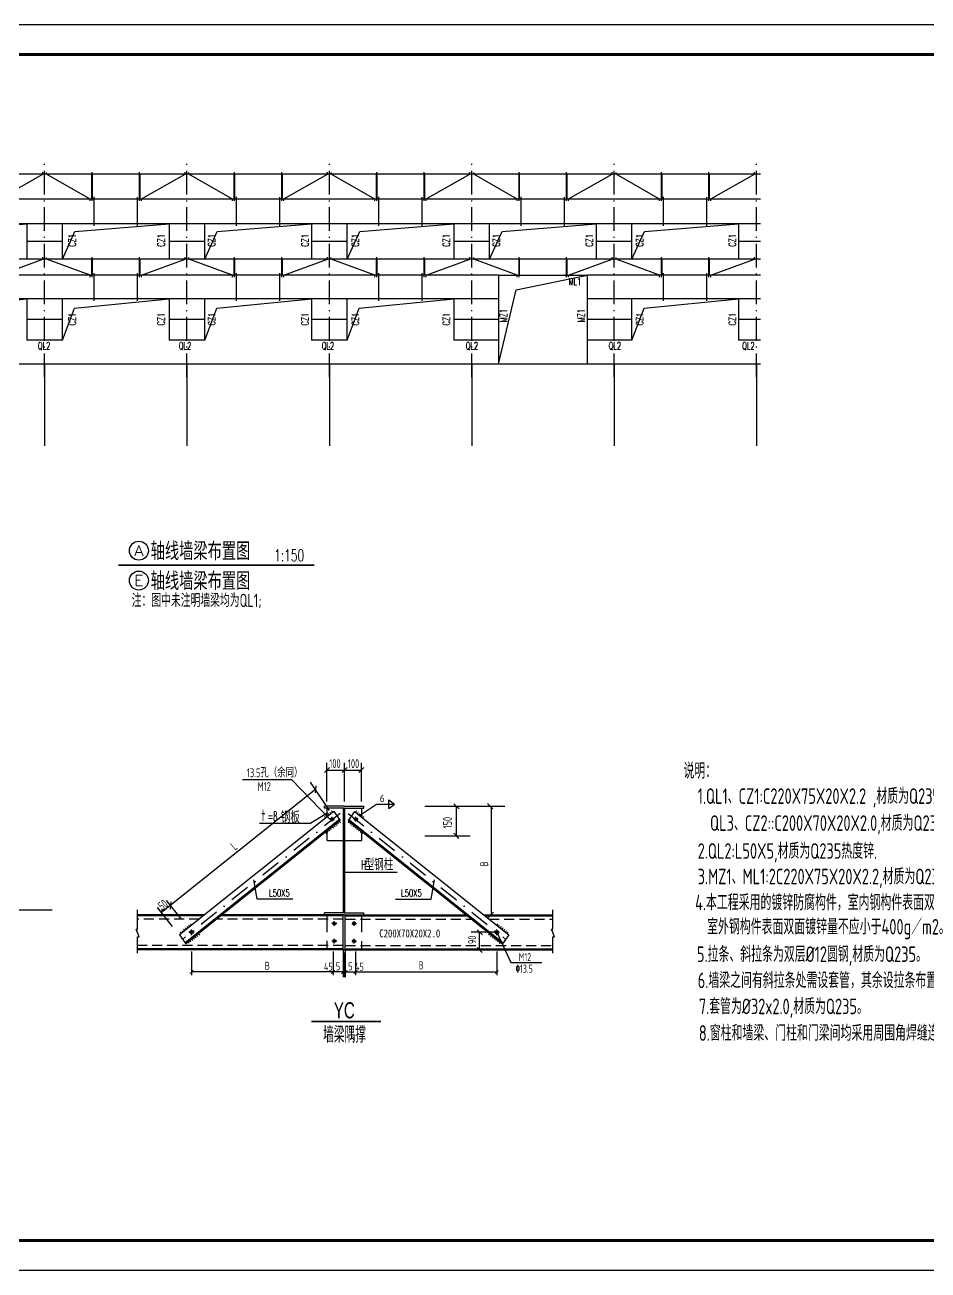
# Model space of a CAD drawing. Extents: x -307088 to 5640332, y -3541089 to -2181377.
# Drawn here: x 5521884 to 5567563, y -3541089 to -3478089 of the extents above; entities that cross this region are included whole.
import ezdxf
from ezdxf.enums import TextEntityAlignment as Align

# ---------------------------------------------------------------- set-up
doc = ezdxf.new("R2010")
doc.units = 0
doc.header["$LTSCALE"] = 100
doc.header["$MEASUREMENT"] = 0
for name, pattern in [('2', [1850, 1200, -300, 50, -300]), ('CENTER2', [28.575, 19.05, -3.175, 3.175, -3.175]), ('DASHDOTX2', [2, 1, -0.5, 0, -0.5]), ('DASHEDX2', [38.1, 25.4, -12.7]), ('HIDDEN', [0.375, 0.25, -0.125])]:
    doc.linetypes.add(name, pattern=pattern)
doc.layers.get('0').update_dxf_attribs({"linetype": 'CONTINUOUS'})
doc.layers.get('DEFPOINTS').update_dxf_attribs({"linetype": 'CONTINUOUS'})
for name, color, linetype in [('A', 1, 'CENTER2'), ('AXIS', 3, 'CONTINUOUS'), ('AXIS_TEXT', 7, 'CONTINUOUS'), ('B', 2, 'DASHEDX2'), ('C', 3, 'CONTINUOUS'), ('LAYER1', 7, 'CONTINUOUS'), ('PUB_TEXT', 7, 'CONTINUOUS'), ('PUB_TITLE', 4, 'CONTINUOUS'), ('TEXT', 7, 'CONTINUOUS'), ('WINDOW_TEXT', 7, 'CONTINUOUS'), ('图框(锁住)', 7, 'CONTINUOUS'), ('轴线__点划线', 253, '2')]:
    doc.layers.add(name, color=color, linetype=linetype)
doc.styles.add('_HZTXT', font='tssdeng.shx', dxfattribs={"width": 0.8, "bigfont": 'HZTXT.shx'})
doc.styles.add('_SIMPLEX', font='SIMPLEX.shx', dxfattribs={"width": 0.8})
doc.styles.add('_TXT', font='SIMPLEX.shx', dxfattribs={"width": 0.6})
doc.styles.add('COMPLEX', font='COMPLEX')
doc.styles.add('HZ1', font='tssdeng.shx', dxfattribs={"width": 0.7, "height": 4, "bigfont": 'tssdchn.shx'})
doc.styles.add('hz1.00', font='', dxfattribs={"width": 0.8, "height": 1})
doc.styles.add('HZTXT', font='pdatxt.shx', dxfattribs={"width": 0.75, "bigfont": 'tssdchn.shx'})
doc.styles.get("Standard").update_dxf_attribs({"font": 'tssdeng.shx', "height": 3, "bigfont": 'tssdchn.shx'})
doc.styles.add('TSSD_DIMENSION', font='Tssdeng.shx', dxfattribs={"width": 0.7, "bigfont": 'hztxt.shx'})
doc.styles.add('TSSD_REIN', font='Tssdeng.shx', dxfattribs={"width": 0.7, "bigfont": 'hztxt.shx'})
doc.styles.get('hz1.00').set_extended_font_data('SimSun')

# ---------------------------------------------------------------- blocks, each defined once
blk = doc.blocks.new('_AXISO')
blk.add_circle((0, 0), 0.5)
at = {"layer": 'AXIS_TEXT', "style": 'COMPLEX', "width": 1.041667}
blk.add_attdef('A', text='', height=0.56, dxfattribs=at).set_placement((-0.25, -0.28), (0.25, -0.28), align=Align.FIT)
blk = doc.blocks.new('END')
at = {"const_width": 40}
blk.add_lwpolyline([(-65, -65), (65, 65)], dxfattribs=at)

msp = doc.modelspace()

# ---------------------------------------------------------------- linework, layer by layer
at = {"color": 2}
for p, q in [((5559081.2, -3485648.1), (5501081.2, -3485648.1)), ((5559081.2, -3486898.1), (5501081.2, -3486898.1)), ((5559081.2, -3488148.1), (5501081.2, -3488148.1)), ((5523781.2, -3489048.1), (5521981.2, -3489048.1)), ((5530981.2, -3489048.1), (5529181.2, -3489048.1)), ((5538181.2, -3489048.1), (5536381.2, -3489048.1)), ((5545381.2, -3489048.1), (5543581.2, -3489048.1)), ((5552581.2, -3489048.1), (5550781.2, -3489048.1)), ((5559081.2, -3489048.1), (5557981.2, -3489048.1)), ((5559081.2, -3489948.1), (5501081.2, -3489948.1)), ((5545831.2, -3490748.1), (5514331.2, -3490748.1)), ((5559081.2, -3490748.1), (5550331.2, -3490748.1)), ((5545831.2, -3491948.1), (5514331.2, -3491948.1)), ((5559081.2, -3491948.1), (5550331.2, -3491948.1)), ((5523781.2, -3492998.1), (5521981.2, -3492998.1)), ((5530981.2, -3492998.1), (5529181.2, -3492998.1)), ((5538181.2, -3492998.1), (5536381.2, -3492998.1)), ((5545831.2, -3492998.1), (5543581.2, -3492998.1)), ((5552581.2, -3492998.1), (5550331.2, -3492998.1)), ((5559081.2, -3492998.1), (5557981.2, -3492998.1)), ((5523781.2, -3494048.1), (5521981.2, -3494048.1)), ((5530981.2, -3494048.1), (5529181.2, -3494048.1)), ((5538181.2, -3494048.1), (5536381.2, -3494048.1)), ((5545831.2, -3494048.1), (5543581.2, -3494048.1)), ((5552581.2, -3494048.1), (5550331.2, -3494048.1)), ((5559081.2, -3494048.1), (5557981.2, -3494048.1))]:
    msp.add_line(p, q, dxfattribs=at)
for p, q in [((5525281.2, -3486998.1, -542.6), (5525281.2, -3485547, 143.9)), ((5527681.2, -3486995.9, -678.3), (5527681.2, -3485544.8, 8.3)), ((5532481.2, -3486998.1, -542.6), (5532481.2, -3485547, 143.9)), ((5534881.2, -3486995.9, -678.3), (5534881.2, -3485544.8, 8.3)), ((5539681.2, -3486998.1, -542.6), (5539681.2, -3485547, 143.9)), ((5542081.2, -3486995.9, -678.3), (5542081.2, -3485544.8, 8.3)), ((5546881.2, -3486998.1, -542.6), (5546881.2, -3485547, 143.9)), ((5549281.2, -3486995.9, -678.3), (5549281.2, -3485544.8, 8.3)), ((5554081.2, -3486998.1, -542.6), (5554081.2, -3485547, 143.9)), ((5556481.2, -3486995.9, -678.3), (5556481.2, -3485544.8, 8.3)), ((5525381.2, -3488248.1), (5525381.2, -3486794.8, -492)), ((5527581.2, -3488255.4, -665.2), (5527581.2, -3486802.1, -1157.2)), ((5532581.2, -3488248.1), (5532581.2, -3486794.8, -492)), ((5534781.2, -3488255.4, -665.2), (5534781.2, -3486802.1, -1157.2)), ((5539781.2, -3488248.1), (5539781.2, -3486794.8, -492)), ((5541981.2, -3488255.4, -665.2), (5541981.2, -3486802.1, -1157.2)), ((5546981.2, -3488248.1), (5546981.2, -3486794.8, -492)), ((5549181.2, -3488255.4, -665.2), (5549181.2, -3486802.1, -1157.2)), ((5554181.2, -3488248.1), (5554181.2, -3486794.8, -492)), ((5556381.2, -3488255.4, -665.2), (5556381.2, -3486802.1, -1157.2)), ((5525281.2, -3490848.1, -678.3), (5525281.2, -3489847, 143.9)), ((5527681.2, -3490845.9, -814), (5527681.2, -3489844.8, 8.3)), ((5532481.2, -3490848.1, -678.3), (5532481.2, -3489847, 143.9)), ((5534881.2, -3490845.9, -814), (5534881.2, -3489844.8, 8.3)), ((5539681.2, -3490848.1, -678.3), (5539681.2, -3489847, 143.9)), ((5542081.2, -3490845.9, -814), (5542081.2, -3489844.8, 8.3)), ((5546881.2, -3490848.1, -678.3), (5546881.2, -3489847, 143.9)), ((5549281.2, -3490845.9, -814), (5549281.2, -3489844.8, 8.3)), ((5554081.2, -3490848.1, -678.3), (5554081.2, -3489847, 143.9)), ((5556481.2, -3490845.9, -814), (5556481.2, -3489844.8, 8.3)), ((5525381.2, -3492048.1), (5525381.2, -3490644.8, -627.7)), ((5527581.2, -3492055.4, -665.2), (5527581.2, -3490652.1, -1292.8)), ((5532581.2, -3492048.1), (5532581.2, -3490644.8, -627.7)), ((5534781.2, -3492055.4, -665.2), (5534781.2, -3490652.1, -1292.8)), ((5539781.2, -3492048.1), (5539781.2, -3490644.8, -627.7)), ((5541981.2, -3492055.4, -665.2), (5541981.2, -3490652.1, -1292.8)), ((5554181.2, -3492048.1), (5554181.2, -3490644.8, -627.7)), ((5556381.2, -3492055.4, -665.2), (5556381.2, -3490652.1, -1292.8)), ((5537029.9, -3515916.3), (5537292.4, -3515653.8)), ((5537923.2, -3515920.1), (5538185.7, -3515657.6)), ((5538768.6, -3515920.1), (5539031.1, -3515657.6)), ((5532887.8, -3516266.3), (5535365.1, -3516266.3)), ((5535365.1, -3516266.3), (5537309.2, -3518278.8)), ((5536599, -3516580.3), (5536557.9, -3516949.3)), ((5537506.1, -3517888.6), (5529698.9, -3524131.3)), ((5538032.3, -3517622.7), (5537032.6, -3517622.7)), ((5537032.6, -3517711.6), (5537032.6, -3517622.7)), ((5538032.3, -3517711.6), (5537032.6, -3517711.6)), ((5537170.7, -3518156.7), (5537170.7, -3517711.6)), ((5537456.3, -3517928.4), (5537391.9, -3517859.9)), ((5537506.1, -3517888.6), (5537830.9, -3518339.1)), ((5538004.6, -3520784.6), (5538004.6, -3517711.6)), ((5538032.3, -3517622.7), (5539032.1, -3517622.7)), ((5538032.3, -3517711.6), (5539032.1, -3517711.6)), ((5538060.1, -3520773), (5538060.1, -3517711.6)), ((5538558.6, -3517888.6), (5538233.8, -3518339.1)), ((5538558.6, -3517888.6), (5546365.8, -3524131.3)), ((5538608.4, -3517928.4), (5538672.8, -3517859.9)), ((5538919.9, -3518177.5), (5538919.9, -3517711.6)), ((5539032.1, -3517711.6), (5539032.1, -3517622.7)), ((5543576.1, -3517495.2), (5543838.6, -3517757.7)), ((5545283.2, -3517489.8), (5545545.7, -3517752.3)), ((5537798.4, -3518294.1), (5529991.3, -3524536.8)), ((5537830.9, -3518339.1), (5530023.7, -3524581.9)), ((5537102.2, -3518203.7), (5537042, -3518139.7)), ((5537190.7, -3518134.9), (5537129.5, -3518069.7)), ((5537279.2, -3518066.1), (5537217, -3517999.8)), ((5537367.7, -3517997.2), (5537304.4, -3517929.9)), ((5537659.8, -3518591.9), (5537597.6, -3518525.7)), ((5537748.4, -3518523.1), (5537685.1, -3518455.8)), ((5537836.9, -3518454.3), (5537772.5, -3518385.8)), ((5538227.8, -3518454.3), (5538292.2, -3518385.8)), ((5538233.8, -3518339.1), (5546040.9, -3524581.9)), ((5538266.3, -3518294.1), (5546073.4, -3524536.8)), ((5538316.3, -3518523.1), (5538379.6, -3518455.8)), ((5538404.9, -3518591.9), (5538467.1, -3518525.7)), ((5538697, -3517997.2), (5538760.3, -3517929.9)), ((5538785.5, -3518066.1), (5538847.7, -3517999.8)), ((5538874, -3518134.9), (5538935.2, -3518069.7)), ((5538962.5, -3518203.7), (5539022.7, -3518139.7)), ((5537128.7, -3519004.8), (5537072.8, -3518945.3)), ((5537217.2, -3518936), (5537161.3, -3518876.5)), ((5537170.7, -3519348.2), (5537170.7, -3518886.5)), ((5537305.8, -3518867.2), (5537247.7, -3518805.4)), ((5537394.3, -3518798.4), (5537335.2, -3518735.5)), ((5537482.8, -3518729.6), (5537422.7, -3518665.6)), ((5537571.3, -3518660.8), (5537510.1, -3518595.6)), ((5538493.4, -3518660.8), (5538554.6, -3518595.6)), ((5538581.9, -3518729.6), (5538642, -3518665.6)), ((5538670.4, -3518798.4), (5538729.5, -3518735.5)), ((5538758.9, -3518867.2), (5538817, -3518805.4)), ((5538847.5, -3518936), (5538903.4, -3518876.5)), ((5538919.9, -3519348.2), (5538919.9, -3518887.7)), ((5538936, -3519004.8), (5538991.9, -3518945.3)), ((5543572.3, -3518981.8), (5543834.8, -3519244.3)), ((5537170.7, -3519348.2), (5538919.9, -3519348.2)), ((5538004.6, -3523021.5), (5538004.6, -3520784.6)), ((5538060.1, -3523021.5), (5538060.1, -3520773)), ((5527579.3, -3523842.9), (5527579.3, -3522861.1)), ((5528816.3, -3522817.2), (5528775.1, -3523186.2)), ((5529266.8, -3522457.1), (5529225.7, -3522826)), ((5548589.7, -3523842.9), (5548589.7, -3522861.1)), ((5530975.8, -3523110.3), (5527579.3, -3523110.3)), ((5530319.6, -3523635.1), (5530257.3, -3523568.8)), ((5538032.3, -3523110.3), (5531864, -3523110.3)), ((5538032.3, -3523021.5), (5537032.6, -3523021.5)), ((5537032.6, -3523110.3), (5537032.6, -3523021.5)), ((5537976.8, -3524887.7), (5537976.8, -3523110.3)), ((5538032.3, -3523021.5), (5539032.1, -3523021.5)), ((5538032.3, -3523110.3), (5544200.6, -3523110.3)), ((5538087.9, -3524887.7), (5538087.9, -3523110.3)), ((5539032.1, -3523110.3), (5539032.1, -3523021.5)), ((5545088.9, -3523110.3), (5548589.7, -3523110.3)), ((5545589.5, -3522979.1), (5545327, -3523241.6)), ((5545745.1, -3523635.1), (5545807.4, -3523568.8)), ((5527659.5, -3524222.8), (5527503.5, -3523842.9)), ((5527503.5, -3523842.9), (5527579.3, -3523842.9)), ((5529698.9, -3524131.3), (5530023.7, -3524581.9)), ((5529788.4, -3524047.9), (5529732.5, -3523988.5)), ((5529876.9, -3523979.1), (5529821, -3523919.6)), ((5529965.5, -3523910.3), (5529907.5, -3523848.6)), ((5530054, -3523841.5), (5529994.9, -3523778.6)), ((5530142.5, -3523772.7), (5530082.4, -3523708.7)), ((5530231, -3523703.9), (5530169.8, -3523638.8)), ((5530545.5, -3524276.7), (5530485.4, -3524212.7)), ((5530634.1, -3524207.9), (5530572.9, -3524142.8)), ((5530722.6, -3524139.1), (5530660.3, -3524072.9)), ((5545019.1, -3524129.8), (5544756.6, -3523867.3)), ((5545342.1, -3524139.1), (5545404.4, -3524072.9)), ((5545430.6, -3524207.9), (5545491.8, -3524142.8)), ((5545519.2, -3524276.7), (5545579.3, -3524212.7)), ((5545833.7, -3523703.9), (5545894.9, -3523638.8)), ((5545922.2, -3523772.7), (5545982.3, -3523708.7)), ((5546010.7, -3523841.5), (5546069.8, -3523778.6)), ((5546365.8, -3524131.3), (5546040.9, -3524581.9)), ((5546099.2, -3523910.3), (5546157.2, -3523848.6)), ((5546187.7, -3523979.1), (5546243.6, -3523919.6)), ((5546276.3, -3524047.9), (5546332.2, -3523988.5)), ((5548669.8, -3524222.8), (5548513.8, -3523842.9)), ((5548513.8, -3523842.9), (5548589.7, -3523842.9)), ((5527579.3, -3524222.8), (5527659.5, -3524222.8)), ((5527579.3, -3525050.1), (5527579.3, -3524222.8)), ((5530191.5, -3524552), (5530135.6, -3524492.5)), ((5530280, -3524483.2), (5530224.1, -3524423.7)), ((5530368.5, -3524414.4), (5530310.5, -3524352.6)), ((5530457, -3524345.5), (5530397.9, -3524282.7)), ((5545015.7, -3525026.5), (5544753.2, -3524764)), ((5545607.7, -3524345.5), (5545666.7, -3524282.7)), ((5545696.2, -3524414.4), (5545754.2, -3524352.6)), ((5545784.7, -3524483.2), (5545840.6, -3524423.7)), ((5545873.2, -3524552), (5545929.1, -3524492.5)), ((5548589.7, -3524222.8), (5548669.8, -3524222.8)), ((5548589.7, -3525050.1), (5548589.7, -3524222.8)), ((5538032.3, -3524887.7), (5527579.3, -3524887.7)), ((5538032.3, -3524887.7), (5548589.7, -3524887.7))]:
    msp.add_line(p, q)
at = {"color": 1}
msp.add_line((5559081.2, -3495248.1), (5499619.5, -3495248.1), dxfattribs=at)
at = {"color": 0, "linetype": 'ByBlock'}
for p, q in [((5537157.4, -3517387), (5537157.4, -3515432.4)), ((5537161.2, -3515788.8), (5538899.8, -3515788.8)), ((5538054.5, -3517387), (5538054.5, -3515432.4)), ((5538899.8, -3517387), (5538899.8, -3515432.4)), ((5537293.5, -3517842.1), (5536322.3, -3516408)), ((5536600.4, -3516761.8), (5528795.7, -3523001.8)), ((5542105.4, -3517622.7), (5544408.7, -3517622.7)), ((5542153.4, -3517622.7), (5546163.4, -3517622.7)), ((5543703.6, -3517626.5), (5543703.6, -3519113)), ((5545458.2, -3517626.5), (5545458.2, -3523106.6)), ((5542105.4, -3519113), (5544408.7, -3519113)), ((5529353.5, -3523699.3), (5528595.1, -3522750.9)), ((5529804, -3523339.1), (5529045.6, -3522390.6)), ((5529804, -3523339), (5529045.7, -3522390.6)), ((5545857.3, -3523999), (5544458.6, -3523999)), ((5544876.9, -3523995.3), (5544876.9, -3523991.5)), ((5544876.9, -3524887.7), (5544876.9, -3523999)), ((5544758.4, -3524887.7), (5544458.6, -3524887.7)), ((5544876.9, -3524884), (5544876.9, -3524880.2)), ((5544876.9, -3524891.5), (5544876.9, -3524895.2))]:
    msp.add_line(p, q, dxfattribs=at)
at = {"color": 3, "linetype": 'DASHDOTX2', "ltscale": 10}
for p, q in [((5537824.2, -3517989.4), (5529861.3, -3524356.6)), ((5538240.5, -3517989.4), (5546203.4, -3524356.6))]:
    msp.add_line(p, q, dxfattribs=at)
at = {"color": 3, "linetype": 'Continuous'}
msp.add_line((5540711, -3520975.8), (5538060.1, -3520975.8), dxfattribs=at)
at = {"color": 3, "linetype": 'ByBlock'}
for p, q in [((5535439.8, -3522316.4), (5533626, -3522316.4)), ((5540624.9, -3522316.4), (5542438.7, -3522316.4)), ((5530311.9, -3524971), (5530311.9, -3526172.4)), ((5537468.9, -3524971), (5537468.9, -3526172.4)), ((5537976.8, -3524915.5), (5537976.8, -3526172.4)), ((5537976.8, -3525019), (5537976.8, -3526268.3)), ((5538032.3, -3525019), (5538032.3, -3526268.3)), ((5538032.3, -3525019), (5538032.3, -3526268.3)), ((5538087.9, -3524915.5), (5538087.9, -3526172.4)), ((5538087.9, -3525019), (5538087.9, -3526268.3)), ((5538595.8, -3524971), (5538595.8, -3526172.4)), ((5545752.8, -3524971), (5545752.8, -3526172.4)), ((5537975.5, -3526005.8), (5530313.2, -3526005.8)), ((5537974.7, -3526005.8), (5537465.1, -3526005.8)), ((5538089.2, -3526005.8), (5545751.5, -3526005.8)), ((5538090, -3526005.8), (5538599.6, -3526005.8))]:
    msp.add_line(p, q, dxfattribs=at)
at = {"linetype": 'HIDDEN'}
for p, q in [((5530906.3, -3523165.9), (5527579.3, -3523165.9)), ((5537976.8, -3523165.9), (5531794.6, -3523165.9)), ((5538087.9, -3523165.9), (5544270.1, -3523165.9)), ((5545158.4, -3523165.9), (5548589.7, -3523165.9)), ((5537976.8, -3524832.2), (5527579.3, -3524832.2)), ((5538087.9, -3524832.2), (5548589.7, -3524832.2))]:
    msp.add_line(p, q, dxfattribs=at)
for points in [[(5520581.2, -3486995.9), (5520581.2, -3486895.9), (5522782.7, -3485648.1), (5522782.7, -3485548.1)], [(5527781.2, -3486995.9), (5527781.2, -3486895.9), (5529982.7, -3485648.1), (5529982.7, -3485548.1)], [(5534981.2, -3486995.9), (5534981.2, -3486895.9), (5537182.7, -3485648.1), (5537182.7, -3485548.1)], [(5542181.2, -3486995.9), (5542181.2, -3486895.9), (5544382.7, -3485648.1), (5544382.7, -3485548.1)], [(5549381.2, -3486995.9), (5549381.2, -3486895.9), (5551582.7, -3485648.1), (5551582.7, -3485548.1)], [(5556581.2, -3486995.9), (5556581.2, -3486895.9), (5558782.7, -3485648.1), (5558782.7, -3485548.1)], [(5520581.2, -3490845.9), (5520581.2, -3490745.9), (5522782.7, -3489948.1), (5522782.7, -3489848.1)], [(5527781.2, -3490845.9), (5527781.2, -3490745.9), (5529982.7, -3489948.1), (5529982.7, -3489848.1)], [(5534981.2, -3490845.9), (5534981.2, -3490745.9), (5537182.7, -3489948.1), (5537182.7, -3489848.1)], [(5542181.2, -3490845.9), (5542181.2, -3490745.9), (5544382.7, -3489948.1), (5544382.7, -3489848.1)], [(5549381.2, -3490845.9), (5549381.2, -3490745.9), (5551582.7, -3489948.1), (5551582.7, -3489848.1)], [(5556581.2, -3490845.9), (5556581.2, -3490745.9), (5558782.7, -3489948.1), (5558782.7, -3489848.1)]]:
    msp.add_lwpolyline(points)
at = {"elevation": -72}
for points in [[(5525181.2, -3486998.1), (5525181.2, -3486898.1), (5522981.2, -3485649.2), (5522981.2, -3485549.2)], [(5532381.2, -3486998.1), (5532381.2, -3486898.1), (5530181.2, -3485649.2), (5530181.2, -3485549.2)], [(5539581.2, -3486998.1), (5539581.2, -3486898.1), (5537381.2, -3485649.2), (5537381.2, -3485549.2)], [(5546781.2, -3486998.1), (5546781.2, -3486898.1), (5544581.2, -3485649.2), (5544581.2, -3485549.2)], [(5553981.2, -3486998.1), (5553981.2, -3486898.1), (5551781.2, -3485649.2), (5551781.2, -3485549.2)], [(5525181.2, -3490848.1), (5525181.2, -3490748.1), (5522981.2, -3489949.2), (5522981.2, -3489849.2)], [(5532381.2, -3490848.1), (5532381.2, -3490748.1), (5530181.2, -3489949.2), (5530181.2, -3489849.2)], [(5539581.2, -3490848.1), (5539581.2, -3490748.1), (5537381.2, -3489949.2), (5537381.2, -3489849.2)], [(5546781.2, -3490848.1), (5546781.2, -3490748.1), (5544581.2, -3489949.2), (5544581.2, -3489849.2)], [(5553981.2, -3490848.1), (5553981.2, -3490748.1), (5551781.2, -3489949.2), (5551781.2, -3489849.2)]]:
    msp.add_lwpolyline(points, dxfattribs=at)
at = {"const_width": 100, "elevation": 135.7}
for points in [[(5525281.2, -3485648.1), (5525281.2, -3486898.1)], [(5532481.2, -3485648.1), (5532481.2, -3486898.1)], [(5539681.2, -3485648.1), (5539681.2, -3486898.1)], [(5546881.2, -3485648.1), (5546881.2, -3486898.1)], [(5554081.2, -3485648.1), (5554081.2, -3486898.1)], [(5525281.2, -3489948.1), (5525281.2, -3490748.1)], [(5532481.2, -3489948.1), (5532481.2, -3490748.1)], [(5539681.2, -3489948.1), (5539681.2, -3490748.1)], [(5546881.2, -3489948.1), (5546881.2, -3490748.1)], [(5554081.2, -3489948.1), (5554081.2, -3490748.1)]]:
    msp.add_lwpolyline(points, dxfattribs=at)
for points, const_width in [([(5527681.2, -3485645.9), (5527681.2, -3486895.9)], 100), ([(5527681.2, -3485645.9), (5527681.2, -3486895.9)], 49), ([(5534881.2, -3485645.9), (5534881.2, -3486895.9)], 100), ([(5534881.2, -3485645.9), (5534881.2, -3486895.9)], 49), ([(5542081.2, -3485645.9), (5542081.2, -3486895.9)], 100), ([(5542081.2, -3485645.9), (5542081.2, -3486895.9)], 49), ([(5549281.2, -3485645.9), (5549281.2, -3486895.9)], 100), ([(5549281.2, -3485645.9), (5549281.2, -3486895.9)], 49), ([(5556481.2, -3485645.9), (5556481.2, -3486895.9)], 100), ([(5556481.2, -3485645.9), (5556481.2, -3486895.9)], 49), ([(5527681.2, -3489945.9), (5527681.2, -3490745.9)], 100), ([(5527681.2, -3489945.9), (5527681.2, -3490745.9)], 49), ([(5534881.2, -3489945.9), (5534881.2, -3490745.9)], 100), ([(5534881.2, -3489945.9), (5534881.2, -3490745.9)], 49), ([(5542081.2, -3489945.9), (5542081.2, -3490745.9)], 100), ([(5542081.2, -3489945.9), (5542081.2, -3490745.9)], 49), ([(5549281.2, -3489945.9), (5549281.2, -3490745.9)], 100), ([(5549281.2, -3489945.9), (5549281.2, -3490745.9)], 49), ([(5556481.2, -3489945.9), (5556481.2, -3490745.9)], 100), ([(5556481.2, -3489945.9), (5556481.2, -3490745.9)], 49)]:
    msp.add_lwpolyline(points, dxfattribs=dict(const_width=const_width))
at = {"color": 3, "linetype": 'Continuous', "const_width": 75}
msp.add_lwpolyline([(5536365, -3528508.8), (5539889.4, -3528508.8)], dxfattribs=at)
for centre, radius in [((5537429.2, -3518278.8), 75), ((5538625.5, -3518278.8), 75), ((5537532.5, -3523554.7), 75), ((5538532.2, -3523554.7), 75), ((5530311.9, -3523999), 86.1), ((5545752.8, -3523999), 86.1), ((5537532.5, -3524443.4), 75), ((5538532.2, -3524443.4), 75)]:
    msp.add_circle(centre, radius)
at = {"layer": 'A'}
for p, q in [((5537549.2, -3518278.8), (5537309.2, -3518278.8)), ((5537429.2, -3518398.8), (5537429.2, -3518158.8)), ((5538745.4, -3518278.8), (5538505.5, -3518278.8)), ((5538625.5, -3518398.8), (5538625.5, -3518158.8)), ((5537652.4, -3523554.7), (5537412.5, -3523554.7)), ((5537532.5, -3523674.7), (5537532.5, -3523434.7)), ((5538412.3, -3523554.7), (5538652.2, -3523554.7)), ((5538532.2, -3523674.7), (5538532.2, -3523434.7)), ((5530449.6, -3523999), (5530174.1, -3523999)), ((5530311.9, -3524136.8), (5530311.9, -3523861.3)), ((5545615.1, -3523999), (5545890.6, -3523999)), ((5545752.8, -3524136.8), (5545752.8, -3523861.3)), ((5537652.4, -3524443.4), (5537412.5, -3524443.4)), ((5537532.5, -3524563.3), (5537532.5, -3524323.4)), ((5538412.3, -3524443.4), (5538652.2, -3524443.4)), ((5538532.2, -3524563.3), (5538532.2, -3524323.4))]:
    msp.add_line(p, q, dxfattribs=at)
at = {"layer": 'AXIS', "color": 3}
for p, q in [((5522881.2, -3495243.3), (5522881.2, -3499377.9)), ((5530081.2, -3495243.3), (5530081.2, -3499377.9)), ((5537281.2, -3495243.3), (5537281.2, -3499377.9)), ((5544481.2, -3495243.3), (5544481.2, -3499377.9)), ((5551681.2, -3495243.3), (5551681.2, -3499377.9)), ((5558881.2, -3495243.3), (5558881.2, -3499377.9))]:
    msp.add_line(p, q, dxfattribs=at)
at = {"layer": 'AXIS', "const_width": 83.3}
msp.add_lwpolyline([(5536515.5, -3505419), (5526603, -3505419)], dxfattribs=at)
at = {"layer": 'B', "ltscale": 0.2}
for p, q in [((5530697.9, -3523332.5), (5527579.3, -3523332.5)), ((5537976.8, -3523332.5), (5531586.2, -3523332.5)), ((5538087.9, -3523332.5), (5544478.5, -3523332.5)), ((5545366.8, -3523332.5), (5548589.7, -3523332.5)), ((5537976.8, -3524665.5), (5527579.3, -3524665.5)), ((5538087.9, -3524665.5), (5548589.7, -3524665.5))]:
    msp.add_line(p, q, dxfattribs=at)
at = {"layer": 'B', "ltscale": 0.35}
for p, q in [((5537157, -3523102.6), (5537157, -3524879.9)), ((5538900, -3523110.3), (5538900, -3524887.7))]:
    msp.add_line(p, q, dxfattribs=at)
at = {"layer": 'C'}
for p, q in [((5538813.5, -3518092.4), (5539664.6, -3517511)), ((5539664.6, -3517511), (5540568.5, -3517511)), ((5540289.1, -3517730.6), (5540289.1, -3517291.4)), ((5540289.1, -3517291.4), (5540568.5, -3517511)), ((5540289.1, -3517730.6), (5540568.5, -3517511)), ((5533626, -3522316.4), (5533464.6, -3521341.3)), ((5542438.7, -3522316.4), (5542600.1, -3521341.3)), ((5545752.8, -3523996.3), (5546455.3, -3525522.9)), ((5546455.3, -3525522.9), (5548033.5, -3525522.9))]:
    msp.add_line(p, q, dxfattribs=at)
at = {"layer": 'DEFPOINTS', "color": 0, "linetype": 'ByBlock'}
for p in [(5537506.1, -3517888.6), (5538558.6, -3517888.6), (5545273.6, -3523110.3), (5545458.2, -3523110.3), (5529698.9, -3524131.3), (5530149.4, -3523771.1), (5530149.5, -3523771.1), (5530181.3, -3523999), (5544876.9, -3523999), (5545883.4, -3523999), (5545883.4, -3523999), (5545915.2, -3523771.1), (5545915.2, -3523771.1), (5545915.3, -3523771.1), (5545915.3, -3523771.1), (5546365.8, -3524131.3), (5537976.8, -3524832.2), (5538087.9, -3524832.2), (5530181.3, -3524887.7), (5530311.9, -3524887.7), (5537976.8, -3524887.7), (5538032.3, -3524887.7), (5538032.3, -3524887.7), (5538087.9, -3524887.7), (5538595.8, -3524887.7), (5544876.9, -3524887.7), (5545752.8, -3524887.7), (5545883.4, -3524887.7), (5530311.9, -3526005.8), (5538595.8, -3526005.8), (5545752.8, -3526005.8)]:
    msp.add_point(p, dxfattribs=at)
at = {"layer": 'LAYER1', "color": 3}
for p in [(5533747.3, -3518475.2), (5537206.8, -3517957.2)]:
    msp.add_line(p, (5536351.4, -3518475.2), dxfattribs=at)
at = {"layer": 'PUB_TITLE'}
msp.add_lwpolyline([(5479576.3, -3541089.1), (5591026.3, -3541089.1), (5591026.3, -3478089.1), (5479576.3, -3478089.1)], close=True, dxfattribs=at)
at = {"layer": 'PUB_TITLE', "const_width": 150}
msp.add_lwpolyline([(5483326.3, -3539589.1), (5589526.3, -3539589.1), (5589526.3, -3479589.1), (5483326.3, -3479589.1)], close=True, dxfattribs=at)
at = {"layer": 'WINDOW_TEXT'}
for p, q in [((5521981.2, -3488148.1), (5521981.2, -3489948.1)), ((5523781.2, -3489948.1), (5523781.2, -3488148.1)), ((5529181.2, -3488148.1), (5529181.2, -3489948.1)), ((5530981.2, -3489948.1), (5530981.2, -3488148.1)), ((5536381.2, -3488148.1), (5536381.2, -3489948.1)), ((5538181.2, -3489948.1), (5538181.2, -3488148.1)), ((5543581.2, -3488148.1), (5543581.2, -3489948.1)), ((5545381.2, -3489948.1), (5545381.2, -3488148.1)), ((5550781.2, -3488148.1), (5550781.2, -3489948.1)), ((5552581.2, -3489948.1), (5552581.2, -3488148.1)), ((5557981.2, -3488148.1), (5557981.2, -3489948.1)), ((5545831.2, -3490748.1), (5545831.2, -3495248.1)), ((5545831.2, -3490748.1), (5550331.2, -3490748.1)), ((5550331.2, -3495248.1), (5550331.2, -3490748.1)), ((5521981.2, -3491948.1), (5521981.2, -3494048.1)), ((5523781.2, -3494048.1), (5523781.2, -3491948.1)), ((5529181.2, -3491948.1), (5529181.2, -3494048.1)), ((5530981.2, -3494048.1), (5530981.2, -3491948.1)), ((5536381.2, -3491948.1), (5536381.2, -3494048.1)), ((5538181.2, -3494048.1), (5538181.2, -3491948.1)), ((5543581.2, -3491948.1), (5543581.2, -3494048.1)), ((5552581.2, -3494048.1), (5552581.2, -3491948.1)), ((5557981.2, -3491948.1), (5557981.2, -3494048.1))]:
    msp.add_line(p, q, dxfattribs=at)
for points in [[(5516581.2, -3489948.1), (5517214.9, -3488533.7), (5521981.2, -3488148.1)], [(5523781.2, -3489948.1), (5524414.9, -3488533.7), (5529181.2, -3488148.1)], [(5530981.2, -3489948.1), (5531614.9, -3488533.7), (5536381.2, -3488148.1)], [(5538181.2, -3489948.1), (5538814.9, -3488533.7), (5543581.2, -3488148.1)], [(5545381.2, -3489948.1), (5546014.9, -3488533.7), (5550781.2, -3488148.1)], [(5552581.2, -3489948.1), (5553214.9, -3488533.7), (5557981.2, -3488148.1)], [(5545831.2, -3495248.1), (5546736.9, -3491484.8), (5550331.2, -3490748.1)], [(5516581.2, -3494048.1), (5517196.5, -3492425.7), (5521981.2, -3491948.1)], [(5523781.2, -3494048.1), (5524396.5, -3492425.7), (5529181.2, -3491948.1)], [(5530981.2, -3494048.1), (5531596.5, -3492425.7), (5536381.2, -3491948.1)], [(5538181.2, -3494048.1), (5538796.5, -3492425.7), (5543581.2, -3491948.1)], [(5552581.2, -3494048.1), (5553196.5, -3492425.7), (5557981.2, -3491948.1)]]:
    msp.add_lwpolyline(points, dxfattribs=at)
at = {"layer": '图框(锁住)', "color": 0}
msp.add_line((5523269.6, -3522871.8), (5494187, -3522871.8), dxfattribs=at)
at = {"layer": '轴线__点划线', "color": 6, "ltscale": 0.01}
for p, q in [((5522881.2, -3495915.6), (5522881.2, -3484900.8)), ((5530081.2, -3495915.6), (5530081.2, -3484900.8)), ((5537281.2, -3495915.6), (5537281.2, -3484900.8)), ((5544481.2, -3495915.6), (5544481.2, -3484900.8)), ((5551681.2, -3495915.6), (5551681.2, -3484900.8)), ((5558881.2, -3495915.6), (5558881.2, -3484900.8))]:
    msp.add_line(p, q, dxfattribs=at)

# ---------------------------------------------------------------- block references
at = {"color": 3, "linetype": 'ByBlock', "xscale": -1.33302864767611, "yscale": 1.33302864767611, "zscale": 1.333028647601637}
for p, rotation in [((5530313.2, -3526004.5), 270), ((5537465.1, -3526009.6), 90), ((5537973.4, -3526009.6), 90), ((5538033.6, -3526009.6), 90), ((5538104.1, -3526009.6), 90), ((5538599.6, -3526002), 90), ((5545752.8, -3526005.8), 90)]:
    msp.add_blockref('END', p, dxfattribs=dict(at, rotation=rotation))
at = {"layer": 'AXIS', "xscale": 960, "yscale": 960, "zscale": 960}
msp.add_blockref('_AXISO', (5527648.6, -3504690.7), dxfattribs=at).add_auto_attribs({'A': 'A'})
at = {"layer": 'AXIS'}
ref = msp.add_blockref('_AXISO', (5527648.6, -3506201.4), dxfattribs=dict(at, xscale=960, yscale=960, zscale=960))
ref.add_attrib('A', 'E', dxfattribs={"layer": 'AXIS_TEXT', "height": 537.6, "style": 'COMPLEX', "width": 1.171875}).set_placement((5527408.6, -3506470.2), (5527888.6, -3506470.2), align=Align.FIT)

# ---------------------------------------------------------------- texts
at = {"color": 6, "linetype": 'ByBlock', "style": '_SIMPLEX', "width": 0.65}
for s, p in [('CZ1', (5524455.7, -3489311.7)), ('CZ1', (5528954.4, -3489311.7)), ('CZ1', (5531514.5, -3489311.7)), ('CZ1', (5536230.1, -3489311.7)), ('CZ1', (5538776.6, -3489311.7)), ('CZ1', (5543383.2, -3489311.7)), ('CZ1', (5545908.3, -3489311.7)), ('CZ1', (5550606.4, -3489311.7)), ('CZ1', (5553153, -3489311.7)), ('CZ1', (5557839.3, -3489311.7)), ('MZ1', (5546270.2, -3493133.8)), ('MZ1', (5550197.8, -3493133.8)), ('CZ1', (5524455.7, -3493300)), ('CZ1', (5528954.4, -3493300)), ('CZ1', (5531514.5, -3493300)), ('CZ1', (5536230.1, -3493300)), ('CZ1', (5538776.6, -3493300)), ('CZ1', (5543383.2, -3493300)), ('CZ1', (5553153, -3493300)), ('CZ1', (5557839.3, -3493300))]:
    msp.add_text(s, height=360, rotation=90, dxfattribs=at).set_placement(p)
for s, p in [('ML1', (5549382.4, -3491258.2)), ('QL2', (5522541.2, -3494507.4)), ('QL2', (5529670.3, -3494507.4)), ('QL2', (5536900.5, -3494507.4)), ('QL2', (5544179.7, -3494507.4)), ('QL2', (5551409.8, -3494507.4)), ('QL2', (5558164.7, -3494507.4))]:
    msp.add_text(s, height=360, dxfattribs=at).set_placement(p)
for s, height, style, width, p in [('1:150', 600, '_SIMPLEX', 0.65, (5534496.2, -3505226.6)), ('13.5孔（余同）', 450, '_HZTXT', 0.7, (5533110.7, -3516151.9)), ('M12', 450, '_HZTXT', 0.7, (5533657.9, -3516849.3)), ('t', 600, '_HZTXT', 0.7, (5533840.1, -3518388.5)), ('=8', 480, '_TXT', 0.4375, (5534168, -3518372.4)), ('钢板', 600, '_HZTXT', 0.7, (5534827.4, -3518471.8)), ('H', 480, '_TXT', 0.4375, (5538901.9, -3520823.9)), ('型钢柱', 600, '_HZTXT', 0.7, (5539068.8, -3520869.1))]:
    msp.add_text(s, height=height, dxfattribs=dict(style=style, width=width)).set_placement(p)
at = {"color": 7, "style": 'HZ1', "width": 0.62}
for s, p in [('L', (5532509.2, -3519872.7)), ('50', (5528838.8, -3522916.1))]:
    msp.add_text(s, height=450, rotation=38.642639, dxfattribs=at).set_placement(p)
at = {"color": 3, "linetype": 'ByBlock'}
for s, height, style, width, p in [('L50X5', 360, '_SIMPLEX', 0.7, (5534234.6, -3522191.4)), ('L50X5', 360, '_SIMPLEX', 0.7, (5540911.3, -3522191.4)), ('M12', 405, 'HZ1', 0.62, (5546864.3, -3525455.9)), ('\x8213.5', 405, 'HZ1', 0.62, (5546706.7, -3526041.3))]:
    msp.add_text(s, height=height, dxfattribs=dict(at, style=style, width=width)).set_placement(p)
at = {"color": 3}
for s, height, style, width, p in [('C200X70X20X2.0', 405, 'hz1.00', 0.8, (5539805.9, -3524256.5)), ('YC', 815.22, 'HZTXT', 0.7, (5537507.6, -3528353.9)), ('墙梁隅撑', 815.22, 'HZTXT', 0.7, (5536965.9, -3529582))]:
    msp.add_text(s, height=height, dxfattribs=dict(at, style=style, width=width)).set_placement(p)
at = {"color": 0, "linetype": 'ByBlock', "insert": (5539958.6, -3517223.9), "char_height": 366.6, "attachment_point": 5}
msp.add_mtext('6', dxfattribs=at)
at = {"color": 3, "linetype": 'ByBlock', "char_height": 405, "attachment_point": 5, "rotation": 90, "style": 'HZ1'}
for s, insert in [('\\A1;B', (5545112.1, -3520534.4)), ('\\A1;90', (5544502, -3524378.4))]:
    msp.add_mtext(s, dxfattribs=dict(at, insert=insert))
at = {"color": 3, "linetype": 'ByBlock', "char_height": 405, "attachment_point": 5, "style": 'HZ1'}
for s, insert in [('B', (5541920.3, -3525671.1)), ('\\A1;B', (5534144.3, -3525693)), ('45', (5537229.6, -3525736.7)), ('\\A1;5', (5537718.9, -3525721.5)), ('\\A1;5', (5538345.8, -3525721.5)), ('45', (5538801.3, -3525736.7))]:
    msp.add_mtext(s, dxfattribs=dict(at, insert=insert))
at = {"layer": 'PUB_TEXT'}
for s, height, style, width, p in [('轴线墙梁布置图', 900, '_HZTXT', 0.8, (5528243.4, -3505169.7)), ('轴线墙梁布置图', 900, '_HZTXT', 0.8, (5528243.4, -3506680.4)), ('注：图中未注明墙梁均为QL1;', 675, 'TSSD_DIMENSION', 0.7, (5527282.8, -3507544.6)), ('说明：', 787.5, 'TSSD_DIMENSION', 0.7, (5555190.8, -3516221.4)), ('1.QL1、CZ1:C220X75X20X2.2 ,材质为Q235热度锌.', 787.5, 'TSSD_DIMENSION', 0.7, (5555910.4, -3517502.2)), ('QL3、CZ2::C200X70X20X2.0,材质为Q235热度锌.', 787.5, 'TSSD_DIMENSION', 0.7, (5556534.5, -3518866.4)), ('2.QL2:L50X5,材质为Q235热度锌.', 787.5, 'TSSD_DIMENSION', 0.7, (5555910.4, -3520279.7)), ('3.MZ1、ML1:2C220X75X20X2.2,材质为Q235热度锌.', 787.5, 'TSSD_DIMENSION', 0.7, (5555910.4, -3521569.7)), ('4.本工程采用的镀锌防腐构件，室内钢构件表面双面镀锌量不应小于275g／m2；', 787.5, 'TSSD_DIMENSION', 0.7, (5555781.3, -3522881.7)), ('室外钢构件表面双面镀锌量不应小于400g／m2。', 787.5, 'TSSD_DIMENSION', 0.7, (5556386.7, -3524109.8)), ('5.拉条、斜拉条为双层%%C12圆钢,材质为Q235。', 787.5, 'TSSD_DIMENSION', 0.7, (5555872.9, -3525500.4)), ('6.墙梁之间有斜拉条处需设套管，其余设拉条布置；均设置双层直拉条、撑杆、斜拉条;', 787.5, 'TSSD_DIMENSION', 0.7, (5555913.2, -3526824.3)), ('7.套管为%%C32x2.0,材质为Q235。', 787.5, 'TSSD_DIMENSION', 0.7, (5555970.8, -3528141.1)), ('8.窗柱和墙梁、门柱和门梁间均采用周围角焊缝连接，焊脚高度4mm。', 787.5, 'TSSD_DIMENSION', 0.7, (5555970.8, -3529489.2))]:
    msp.add_text(s, height=height, dxfattribs=dict(at, style=style, width=width)).set_placement(p)
at = {"layer": 'TEXT', "linetype": 'Continuous', "ltscale": 0.8, "char_height": 450, "attachment_point": 5, "style": 'TSSD_REIN'}
for insert in [(5537565.6, -3515463.4), (5538505.3, -3515463.4)]:
    msp.add_mtext('100', dxfattribs=dict(at, insert=insert))
at = {"layer": 'TEXT', "linetype": 'Continuous', "ltscale": 0.8, "insert": (5543257.6, -3518453.6), "char_height": 450, "attachment_point": 5, "rotation": 90, "style": 'TSSD_REIN'}
msp.add_mtext('150', dxfattribs=at)

doc.saveas('drawing.dxf')
